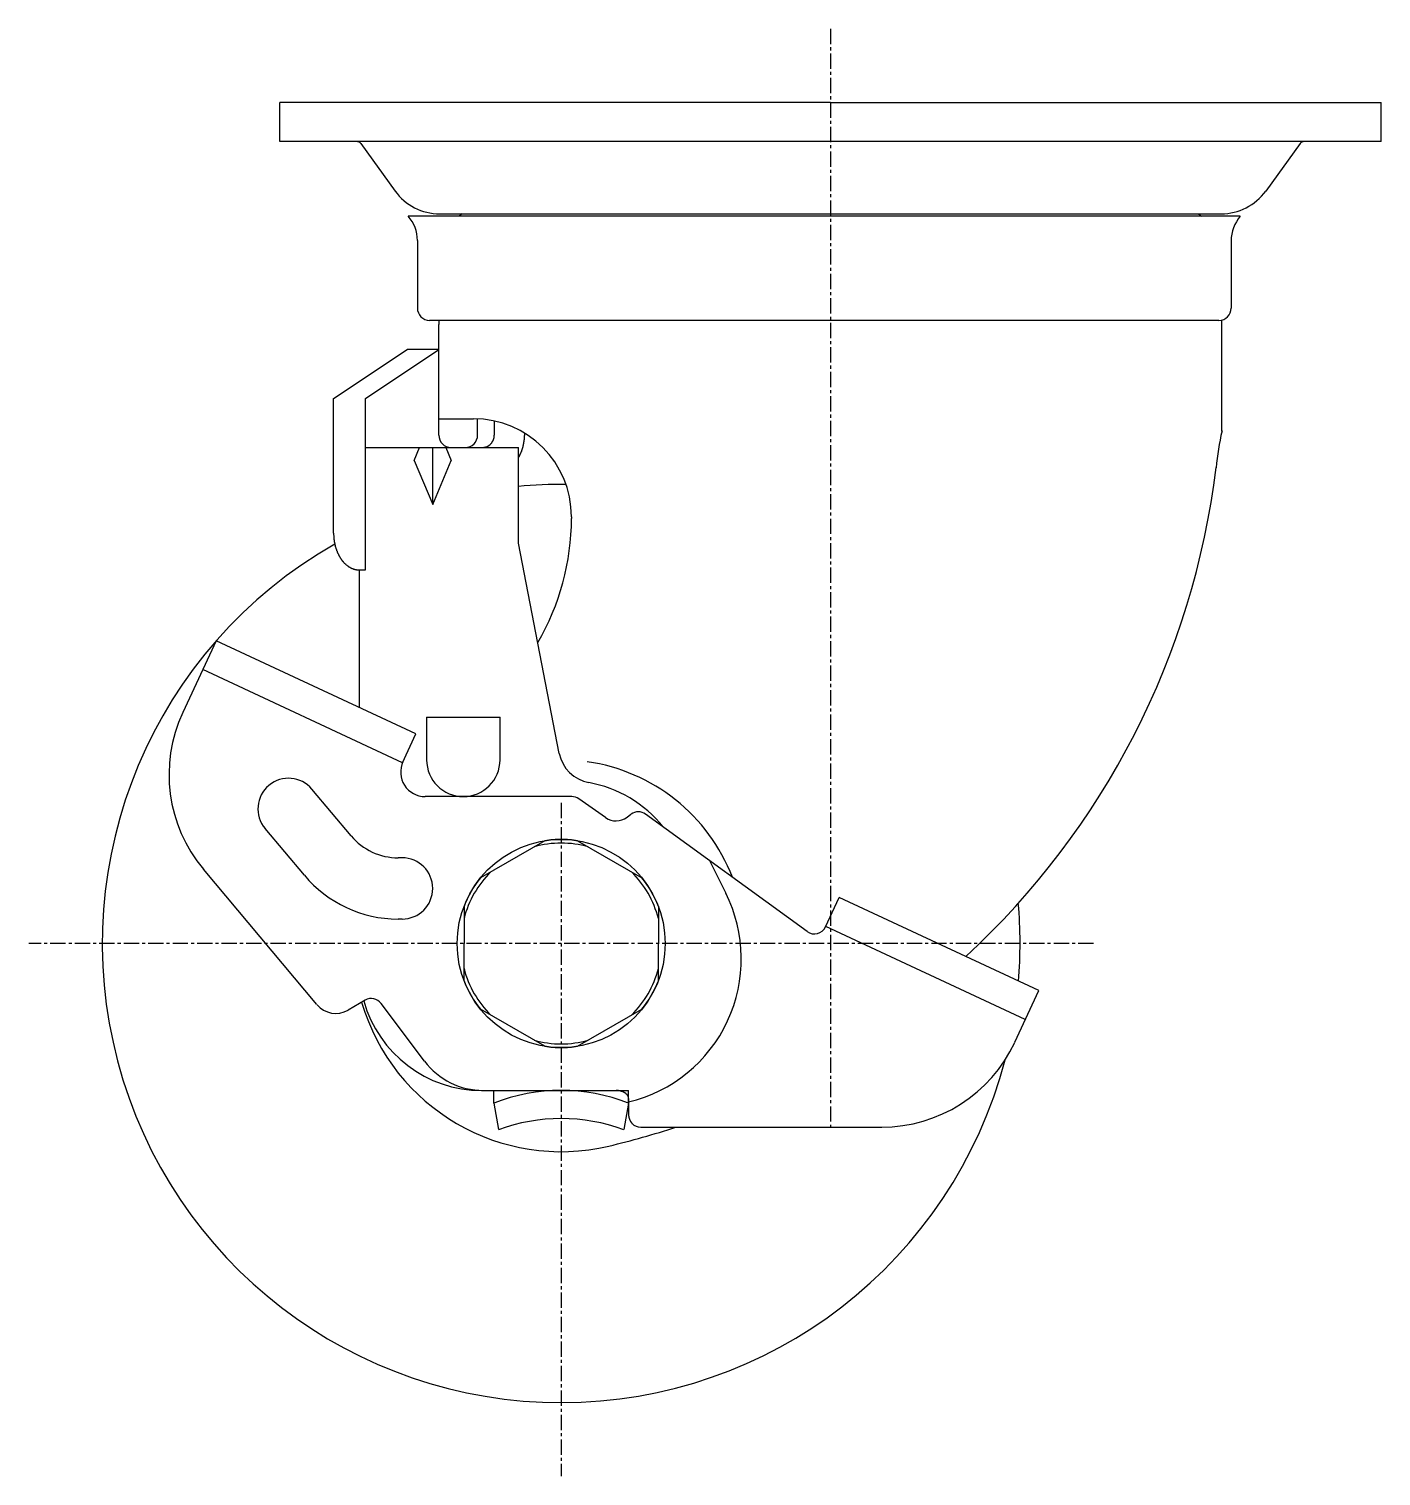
# Model space of a CAD drawing. Extents: x -2982 to -2676, y -545 to -78.
# Drawn here: x -2792.6 to -2682.1, y -370.8 to -252.6 of the extents above; entities that cross this region are included whole.
import ezdxf

# ---------------------------------------------------------------- set-up
doc = ezdxf.new("R2010")
doc.units = 0
doc.linetypes.add('CENTER', pattern=[2, 1.25, -0.25, 0.25, -0.25])
doc.layers.get('0').update_dxf_attribs({"linetype": 'CONTINUOUS'})
doc.layers.add('CENTER', color=1, linetype='CENTER')

msp = doc.modelspace()

# ---------------------------------------------------------------- linework, layer by layer
at = {"color": 7, "linetype": 'CONTINUOUS'}
for p, q in [((-2727.15, -258.56), (-2772.15, -258.56)), ((-2772.15, -261.76), (-2772.15, -258.56)), ((-2727.15, -258.56), (-2682.15, -258.56)), ((-2682.15, -261.76), (-2682.15, -258.56)), ((-2682.15, -261.76), (-2772.15, -261.76)), ((-2765.53, -261.92), (-2762.72, -265.8)), ((-2688.77, -261.92), (-2691.57, -265.8)), ((-2693.65, -267.86), (-2761.65, -267.86)), ((-2759.08, -267.66), (-2695.22, -267.66)), ((-2757.23, -267.66), (-2757.49, -267.86)), ((-2697.06, -267.66), (-2696.81, -267.86)), ((-2760.9, -269.84), (-2760.9, -275.36)), ((-2694.4, -269.86), (-2694.4, -275.36)), ((-2695.4, -276.36), (-2759.9, -276.36)), ((-2695.15, -285.4), (-2695.15, -276.4)), ((-2695.15, -285.4), (-2695.15, -276.4)), ((-2759.15, -285.74), (-2759.15, -276.7)), ((-2767.75, -282.74), (-2761.75, -278.74)), ((-2765.15, -282.74), (-2759.15, -278.74)), ((-2759.15, -278.74), (-2761.75, -278.74)), ((-2767.75, -293.74), (-2767.75, -282.74)), ((-2765.15, -296.74), (-2765.15, -282.74)), ((-2759.15, -284.4), (-2756.31, -284.4)), ((-2755.98, -285.74), (-2755.98, -284.4)), ((-2754.62, -284.58), (-2754.62, -285.74)), ((-2752.15, -285.57), (-2752.15, -285.76)), ((-2765.15, -286.74), (-2752.65, -286.74)), ((-2761.16, -287.8), (-2760.72, -286.74)), ((-2759.65, -291.4), (-2759.65, -286.74)), ((-2758.58, -286.74), (-2758.14, -287.8)), ((-2752.65, -294.56), (-2752.65, -286.74)), ((-2761.16, -287.8), (-2759.65, -291.4)), ((-2759.65, -291.4), (-2758.14, -287.8)), ((-2748.31, -292.4), (-2748.31, -292.54)), ((-2749.31, -311.73), (-2752.65, -294.56)), ((-2765.65, -296.74), (-2765.65, -307.98)), ((-2765.65, -296.74), (-2765.15, -296.74)), ((-2777.34, -302.53), (-2780.08, -308.4)), ((-2761.02, -310.13), (-2777.34, -302.53)), ((-2762.12, -312.49), (-2778.44, -304.88)), ((-2760.15, -308.76), (-2754.15, -308.76)), ((-2760.15, -308.76), (-2760.15, -312.26)), ((-2754.15, -312.26), (-2754.15, -308.76)), ((-2762.12, -312.49), (-2761.02, -310.13)), ((-2766.31, -318.47), (-2769.52, -314.65)), ((-2748.29, -315.26), (-2760.27, -315.26)), ((-2745.53, -316.97), (-2747.72, -315.44)), ((-2743.77, -316.94), (-2743.45, -316.7)), ((-2729.05, -326.29), (-2742.26, -316.69)), ((-2770.14, -321.68), (-2773.35, -317.86)), ((-2750.49, -318.86), (-2755.75, -321.9)), ((-2747.81, -318.86), (-2742.55, -321.9)), ((-2762.15, -320.26), (-2762.48, -320.26)), ((-2769.11, -332.25), (-2778.39, -321.18)), ((-2737.04, -320.48), (-2735.7, -323.14)), ((-2727.55, -325.9), (-2726.43, -323.5)), ((-2710.12, -331.11), (-2726.43, -323.5)), ((-2757.09, -324.22), (-2757.09, -327.26)), ((-2741.21, -324.22), (-2741.21, -327.26)), ((-2762.15, -325.26), (-2762.48, -325.26)), ((-2711.22, -333.47), (-2727.53, -325.86)), ((-2757.09, -330.29), (-2757.09, -327.26)), ((-2741.21, -330.29), (-2741.21, -327.26)), ((-2765.17, -331.89), (-2766.57, -332.7)), ((-2712.09, -335.33), (-2710.12, -331.11)), ((-2760.31, -336.87), (-2763.87, -332.15)), ((-2750.49, -335.65), (-2755.75, -332.62)), ((-2747.81, -335.65), (-2742.55, -332.62)), ((-2755.65, -339.26), (-2743.65, -339.26)), ((-2754.65, -340.3), (-2754.65, -339.26)), ((-2754.65, -340.3), (-2754.28, -342.46)), ((-2743.65, -340.3), (-2744.02, -342.46)), ((-2743.65, -340.3), (-2743.65, -339.26)), ((-2743.65, -339.92), (-2743.65, -341.19)), ((-2742.65, -342.26), (-2722.96, -342.26))]:
    msp.add_line(p, q, dxfattribs=at)
for points in [[(-2755.59, -286.74, 0), (-2755.57, -286.74, 0), (-2755.56, -286.74, 0), (-2755.55, -286.74, 0), (-2755.54, -286.74, 0), (-2755.53, -286.74, 0), (-2755.51, -286.74, 0), (-2755.5, -286.74, 0), (-2755.49, -286.74, 0), (-2755.48, -286.74, 0), (-2755.47, -286.74, 0), (-2755.46, -286.74, 0), (-2755.44, -286.73, 0), (-2755.43, -286.73, 0), (-2755.42, -286.73, 0), (-2755.41, -286.73, 0), (-2755.4, -286.73, 0), (-2755.39, -286.72, 0), (-2755.37, -286.72, 0), (-2755.36, -286.72, 0), (-2755.35, -286.71, 0), (-2755.34, -286.71, 0), (-2755.33, -286.71, 0), (-2755.32, -286.7, 0), (-2755.31, -286.7, 0), (-2755.29, -286.7, 0), (-2755.28, -286.69, 0), (-2755.27, -286.69, 0), (-2755.26, -286.69, 0), (-2755.25, -286.68, 0), (-2755.24, -286.68, 0), (-2755.23, -286.67, 0), (-2755.22, -286.67, 0), (-2755.2, -286.66, 0), (-2755.19, -286.66, 0), (-2755.18, -286.65, 0), (-2755.17, -286.65, 0), (-2755.16, -286.64, 0), (-2755.15, -286.64, 0), (-2755.14, -286.63, 0), (-2755.13, -286.63, 0), (-2755.12, -286.62, 0), (-2755.11, -286.61, 0), (-2755.1, -286.61, 0), (-2755.09, -286.6, 0), (-2755.08, -286.6, 0), (-2755.07, -286.59, 0), (-2755.06, -286.58, 0), (-2755.05, -286.58, 0), (-2755.04, -286.57, 0), (-2755.03, -286.56, 0), (-2755.02, -286.56, 0), (-2755.01, -286.55, 0), (-2755, -286.54, 0), (-2754.99, -286.53, 0), (-2754.98, -286.52, 0), (-2754.97, -286.52, 0), (-2754.96, -286.51, 0), (-2754.95, -286.5, 0), (-2754.95, -286.49, 0), (-2754.94, -286.49, 0), (-2754.93, -286.48, 0), (-2754.92, -286.47, 0), (-2754.91, -286.46, 0), (-2754.9, -286.45, 0), (-2754.89, -286.44, 0), (-2754.89, -286.43, 0), (-2754.88, -286.43, 0), (-2754.87, -286.42, 0), (-2754.86, -286.41, 0), (-2754.85, -286.4, 0), (-2754.85, -286.39, 0), (-2754.84, -286.38, 0), (-2754.83, -286.37, 0), (-2754.82, -286.36, 0), (-2754.82, -286.35, 0), (-2754.81, -286.34, 0), (-2754.8, -286.33, 0), (-2754.8, -286.32, 0), (-2754.79, -286.31, 0), (-2754.78, -286.3, 0), (-2754.78, -286.29, 0), (-2754.77, -286.28, 0), (-2754.76, -286.27, 0), (-2754.76, -286.26, 0), (-2754.75, -286.25, 0), (-2754.75, -286.24, 0), (-2754.74, -286.23, 0), (-2754.73, -286.22, 0), (-2754.73, -286.2, 0), (-2754.72, -286.19, 0), (-2754.72, -286.18, 0), (-2754.71, -286.17, 0), (-2754.71, -286.16, 0), (-2754.7, -286.15, 0), (-2754.7, -286.14, 0), (-2754.69, -286.13, 0), (-2754.69, -286.12, 0), (-2754.68, -286.1, 0), (-2754.68, -286.09, 0), (-2754.68, -286.08, 0), (-2754.67, -286.07, 0), (-2754.67, -286.06, 0), (-2754.66, -286.05, 0), (-2754.66, -286.03, 0), (-2754.66, -286.02, 0), (-2754.65, -286.01, 0), (-2754.65, -286, 0), (-2754.65, -285.99, 0), (-2754.65, -285.98, 0), (-2754.64, -285.96, 0), (-2754.64, -285.95, 0), (-2754.64, -285.94, 0), (-2754.64, -285.93, 0), (-2754.63, -285.92, 0), (-2754.63, -285.9, 0), (-2754.63, -285.89, 0), (-2754.63, -285.88, 0), (-2754.63, -285.87, 0), (-2754.63, -285.85, 0), (-2754.62, -285.84, 0), (-2754.62, -285.83, 0), (-2754.62, -285.82, 0), (-2754.62, -285.81, 0), (-2754.62, -285.79, 0), (-2754.62, -285.78, 0), (-2754.62, -285.77, 0), (-2754.62, -285.76, 0), (-2754.62, -285.74, 0)], [(-2767.75, -293.74, 0), (-2767.75, -293.78, 0), (-2767.75, -293.82, 0), (-2767.75, -293.86, 0), (-2767.75, -293.89, 0), (-2767.74, -293.93, 0), (-2767.74, -293.96, 0), (-2767.74, -294, 0), (-2767.74, -294.04, 0), (-2767.73, -294.07, 0), (-2767.73, -294.11, 0), (-2767.73, -294.15, 0), (-2767.72, -294.18, 0), (-2767.72, -294.22, 0), (-2767.72, -294.26, 0), (-2767.71, -294.29, 0), (-2767.71, -294.33, 0), (-2767.7, -294.37, 0), (-2767.7, -294.4, 0), (-2767.69, -294.44, 0), (-2767.68, -294.47, 0), (-2767.68, -294.51, 0), (-2767.67, -294.54, 0), (-2767.66, -294.58, 0), (-2767.66, -294.62, 0), (-2767.65, -294.65, 0), (-2767.64, -294.69, 0), (-2767.63, -294.72, 0), (-2767.62, -294.75, 0), (-2767.62, -294.79, 0), (-2767.61, -294.82, 0), (-2767.6, -294.86, 0), (-2767.59, -294.89, 0), (-2767.58, -294.93, 0), (-2767.57, -294.96, 0), (-2767.56, -294.99, 0), (-2767.55, -295.03, 0), (-2767.53, -295.06, 0), (-2767.52, -295.09, 0), (-2767.51, -295.13, 0), (-2767.5, -295.16, 0), (-2767.49, -295.19, 0), (-2767.47, -295.22, 0), (-2767.46, -295.25, 0), (-2767.45, -295.29, 0), (-2767.44, -295.32, 0), (-2767.42, -295.35, 0), (-2767.41, -295.38, 0), (-2767.39, -295.41, 0), (-2767.38, -295.44, 0), (-2767.36, -295.47, 0), (-2767.35, -295.5, 0), (-2767.33, -295.53, 0), (-2767.32, -295.56, 0), (-2767.3, -295.59, 0), (-2767.29, -295.62, 0), (-2767.27, -295.65, 0), (-2767.25, -295.68, 0), (-2767.24, -295.7, 0), (-2767.22, -295.73, 0), (-2767.2, -295.76, 0), (-2767.19, -295.79, 0), (-2767.17, -295.81, 0), (-2767.15, -295.84, 0), (-2767.13, -295.87, 0), (-2767.11, -295.89, 0), (-2767.1, -295.92, 0), (-2767.08, -295.94, 0), (-2767.06, -295.97, 0), (-2767.04, -295.99, 0), (-2767.02, -296.02, 0), (-2767, -296.04, 0), (-2766.98, -296.06, 0), (-2766.96, -296.09, 0), (-2766.94, -296.11, 0), (-2766.92, -296.13, 0), (-2766.9, -296.15, 0), (-2766.88, -296.18, 0), (-2766.86, -296.2, 0), (-2766.84, -296.22, 0), (-2766.81, -296.24, 0), (-2766.79, -296.26, 0), (-2766.77, -296.28, 0), (-2766.75, -296.3, 0), (-2766.73, -296.32, 0), (-2766.71, -296.34, 0), (-2766.68, -296.35, 0), (-2766.66, -296.37, 0), (-2766.64, -296.39, 0), (-2766.61, -296.41, 0), (-2766.59, -296.42, 0), (-2766.57, -296.44, 0), (-2766.55, -296.46, 0), (-2766.52, -296.47, 0), (-2766.5, -296.49, 0), (-2766.48, -296.5, 0), (-2766.45, -296.52, 0), (-2766.43, -296.53, 0), (-2766.4, -296.54, 0), (-2766.38, -296.56, 0), (-2766.36, -296.57, 0), (-2766.33, -296.58, 0), (-2766.31, -296.59, 0), (-2766.28, -296.6, 0), (-2766.26, -296.62, 0), (-2766.23, -296.62, 0), (-2766.21, -296.63, 0), (-2766.18, -296.64, 0), (-2766.16, -296.65, 0), (-2766.13, -296.66, 0), (-2766.11, -296.67, 0), (-2766.08, -296.68, 0), (-2766.06, -296.69, 0), (-2766.03, -296.69, 0), (-2766.01, -296.7, 0), (-2765.98, -296.71, 0), (-2765.96, -296.71, 0), (-2765.93, -296.72, 0), (-2765.9, -296.72, 0), (-2765.88, -296.73, 0), (-2765.85, -296.73, 0), (-2765.83, -296.73, 0), (-2765.8, -296.74, 0), (-2765.78, -296.74, 0), (-2765.75, -296.74, 0), (-2765.72, -296.74, 0), (-2765.7, -296.74, 0), (-2765.67, -296.74, 0), (-2765.65, -296.74, 0)], [(-2743.65, -339.92, 0), (-2743.65, -339.92, 0), (-2743.65, -339.91, 0), (-2743.65, -339.9, 0), (-2743.65, -339.9, 0), (-2743.65, -339.89, 0), (-2743.65, -339.88, 0), (-2743.65, -339.88, 0), (-2743.65, -339.87, 0), (-2743.65, -339.87, 0), (-2743.65, -339.86, 0), (-2743.65, -339.85, 0), (-2743.65, -339.85, 0), (-2743.65, -339.84, 0), (-2743.66, -339.83, 0), (-2743.66, -339.83, 0), (-2743.66, -339.82, 0), (-2743.66, -339.82, 0), (-2743.66, -339.81, 0), (-2743.66, -339.81, 0), (-2743.66, -339.8, 0), (-2743.67, -339.79, 0), (-2743.67, -339.79, 0), (-2743.67, -339.78, 0), (-2743.67, -339.77, 0), (-2743.67, -339.77, 0), (-2743.68, -339.76, 0), (-2743.68, -339.76, 0), (-2743.68, -339.75, 0), (-2743.68, -339.75, 0), (-2743.69, -339.74, 0), (-2743.69, -339.73, 0), (-2743.69, -339.73, 0), (-2743.69, -339.72, 0), (-2743.7, -339.71, 0), (-2743.7, -339.71, 0), (-2743.7, -339.7, 0), (-2743.71, -339.7, 0), (-2743.71, -339.69, 0), (-2743.71, -339.69, 0), (-2743.72, -339.68, 0), (-2743.72, -339.67, 0), (-2743.72, -339.67, 0), (-2743.73, -339.66, 0), (-2743.73, -339.66, 0), (-2743.74, -339.65, 0), (-2743.74, -339.65, 0), (-2743.74, -339.64, 0), (-2743.75, -339.63, 0), (-2743.75, -339.63, 0), (-2743.76, -339.62, 0), (-2743.76, -339.62, 0), (-2743.77, -339.61, 0), (-2743.77, -339.61, 0), (-2743.77, -339.6, 0), (-2743.78, -339.6, 0), (-2743.78, -339.59, 0), (-2743.79, -339.59, 0), (-2743.79, -339.58, 0), (-2743.8, -339.58, 0), (-2743.8, -339.57, 0), (-2743.81, -339.56, 0), (-2743.81, -339.56, 0), (-2743.82, -339.56, 0), (-2743.83, -339.55, 0), (-2743.83, -339.55, 0), (-2743.84, -339.54, 0), (-2743.84, -339.54, 0), (-2743.85, -339.53, 0), (-2743.85, -339.52, 0), (-2743.86, -339.52, 0), (-2743.87, -339.52, 0), (-2743.87, -339.51, 0), (-2743.88, -339.51, 0), (-2743.88, -339.5, 0), (-2743.89, -339.5, 0), (-2743.9, -339.49, 0), (-2743.9, -339.49, 0), (-2743.91, -339.48, 0), (-2743.92, -339.48, 0), (-2743.92, -339.47, 0), (-2743.93, -339.47, 0), (-2743.93, -339.46, 0), (-2743.94, -339.46, 0), (-2743.95, -339.46, 0), (-2743.96, -339.45, 0), (-2743.96, -339.45, 0), (-2743.97, -339.44, 0), (-2743.98, -339.44, 0), (-2743.98, -339.44, 0), (-2743.99, -339.43, 0), (-2744, -339.43, 0), (-2744.01, -339.42, 0), (-2744.01, -339.42, 0), (-2744.02, -339.42, 0), (-2744.03, -339.41, 0), (-2744.04, -339.41, 0), (-2744.04, -339.41, 0), (-2744.05, -339.4, 0), (-2744.06, -339.4, 0), (-2744.07, -339.39, 0), (-2744.07, -339.39, 0), (-2744.08, -339.39, 0), (-2744.09, -339.38, 0), (-2744.1, -339.38, 0), (-2744.11, -339.38, 0), (-2744.11, -339.38, 0), (-2744.12, -339.37, 0), (-2744.13, -339.37, 0), (-2744.14, -339.37, 0), (-2744.15, -339.36, 0), (-2744.15, -339.36, 0), (-2744.16, -339.36, 0), (-2744.17, -339.35, 0), (-2744.18, -339.35, 0), (-2744.19, -339.35, 0), (-2744.2, -339.35, 0), (-2744.2, -339.34, 0), (-2744.21, -339.34, 0), (-2744.22, -339.34, 0), (-2744.23, -339.34, 0), (-2744.24, -339.33, 0), (-2744.25, -339.33, 0), (-2744.26, -339.33, 0), (-2744.26, -339.33, 0), (-2744.27, -339.32, 0), (-2744.28, -339.32, 0), (-2744.29, -339.32, 0), (-2744.3, -339.32, 0)], [(-2743.65, -341.18, 0), (-2743.65, -341.19, 0), (-2743.65, -341.2, 0), (-2743.65, -341.2, 0), (-2743.65, -341.21, 0), (-2743.65, -341.22, 0), (-2743.65, -341.22, 0), (-2743.65, -341.23, 0), (-2743.65, -341.24, 0), (-2743.65, -341.24, 0), (-2743.65, -341.25, 0), (-2743.65, -341.26, 0), (-2743.65, -341.26, 0), (-2743.64, -341.27, 0), (-2743.64, -341.28, 0), (-2743.64, -341.28, 0), (-2743.64, -341.29, 0), (-2743.64, -341.3, 0), (-2743.64, -341.3, 0), (-2743.64, -341.31, 0), (-2743.64, -341.32, 0), (-2743.64, -341.32, 0), (-2743.64, -341.33, 0), (-2743.64, -341.34, 0), (-2743.64, -341.35, 0), (-2743.64, -341.35, 0), (-2743.64, -341.36, 0), (-2743.63, -341.37, 0), (-2743.63, -341.37, 0), (-2743.63, -341.38, 0), (-2743.63, -341.38, 0), (-2743.63, -341.39, 0), (-2743.63, -341.4, 0), (-2743.63, -341.4, 0), (-2743.63, -341.41, 0), (-2743.62, -341.42, 0), (-2743.62, -341.43, 0), (-2743.62, -341.43, 0), (-2743.62, -341.44, 0), (-2743.62, -341.44, 0), (-2743.62, -341.45, 0), (-2743.62, -341.46, 0), (-2743.61, -341.46, 0), (-2743.61, -341.47, 0), (-2743.61, -341.48, 0), (-2743.61, -341.48, 0), (-2743.61, -341.49, 0), (-2743.61, -341.5, 0), (-2743.6, -341.5, 0), (-2743.6, -341.51, 0), (-2743.6, -341.52, 0), (-2743.6, -341.52, 0), (-2743.6, -341.53, 0), (-2743.6, -341.54, 0), (-2743.59, -341.54, 0), (-2743.59, -341.55, 0), (-2743.59, -341.56, 0), (-2743.59, -341.56, 0), (-2743.59, -341.57, 0), (-2743.58, -341.57, 0), (-2743.58, -341.58, 0), (-2743.58, -341.59, 0), (-2743.58, -341.59, 0), (-2743.57, -341.6, 0), (-2743.57, -341.61, 0), (-2743.57, -341.61, 0), (-2743.57, -341.62, 0), (-2743.56, -341.62, 0), (-2743.56, -341.63, 0), (-2743.56, -341.64, 0), (-2743.56, -341.64, 0), (-2743.55, -341.65, 0), (-2743.55, -341.65, 0), (-2743.55, -341.66, 0), (-2743.55, -341.67, 0), (-2743.54, -341.67, 0), (-2743.54, -341.68, 0), (-2743.54, -341.69, 0), (-2743.54, -341.69, 0), (-2743.53, -341.7, 0), (-2743.53, -341.7, 0), (-2743.53, -341.71, 0), (-2743.52, -341.71, 0), (-2743.52, -341.72, 0), (-2743.52, -341.73, 0), (-2743.52, -341.73, 0), (-2743.51, -341.74, 0), (-2743.51, -341.75, 0), (-2743.51, -341.75, 0), (-2743.5, -341.76, 0), (-2743.5, -341.76, 0), (-2743.5, -341.77, 0), (-2743.49, -341.77, 0), (-2743.49, -341.78, 0), (-2743.49, -341.79, 0), (-2743.48, -341.79, 0), (-2743.48, -341.8, 0), (-2743.48, -341.8, 0), (-2743.47, -341.81, 0), (-2743.47, -341.81, 0), (-2743.47, -341.82, 0), (-2743.46, -341.82, 0), (-2743.46, -341.83, 0), (-2743.45, -341.83, 0), (-2743.45, -341.84, 0), (-2743.45, -341.85, 0), (-2743.44, -341.85, 0), (-2743.44, -341.86, 0), (-2743.44, -341.86, 0), (-2743.43, -341.87, 0), (-2743.43, -341.87, 0), (-2743.42, -341.88, 0), (-2743.42, -341.88, 0), (-2743.42, -341.89, 0), (-2743.41, -341.89, 0), (-2743.41, -341.9, 0), (-2743.41, -341.9, 0), (-2743.4, -341.91, 0), (-2743.4, -341.91, 0), (-2743.39, -341.92, 0), (-2743.39, -341.92, 0), (-2743.38, -341.93, 0), (-2743.38, -341.93, 0), (-2743.38, -341.94, 0), (-2743.37, -341.94, 0), (-2743.37, -341.95, 0), (-2743.36, -341.95, 0), (-2743.36, -341.96, 0), (-2743.35, -341.96, 0)]]:
    msp.add_polyline3d(points, dxfattribs=at)
at = {"color": 7}
msp.add_polyline3d([(-2752.65, -287.6, 0), (-2752.64, -287.59, 0), (-2752.64, -287.58, 0), (-2752.63, -287.57, 0), (-2752.63, -287.56, 0), (-2752.62, -287.55, 0), (-2752.62, -287.54, 0), (-2752.61, -287.53, 0), (-2752.61, -287.52, 0), (-2752.6, -287.51, 0), (-2752.6, -287.51, 0), (-2752.59, -287.5, 0), (-2752.59, -287.49, 0), (-2752.58, -287.48, 0), (-2752.58, -287.47, 0), (-2752.57, -287.46, 0), (-2752.57, -287.45, 0), (-2752.56, -287.44, 0), (-2752.56, -287.44, 0), (-2752.55, -287.43, 0), (-2752.55, -287.42, 0), (-2752.54, -287.41, 0), (-2752.54, -287.4, 0), (-2752.54, -287.39, 0), (-2752.53, -287.38, 0), (-2752.53, -287.37, 0), (-2752.52, -287.36, 0), (-2752.52, -287.35, 0), (-2752.51, -287.34, 0), (-2752.51, -287.33, 0), (-2752.5, -287.33, 0), (-2752.5, -287.32, 0), (-2752.5, -287.31, 0), (-2752.49, -287.3, 0), (-2752.49, -287.29, 0), (-2752.48, -287.28, 0), (-2752.48, -287.27, 0), (-2752.47, -287.26, 0), (-2752.47, -287.25, 0), (-2752.47, -287.24, 0), (-2752.46, -287.23, 0), (-2752.46, -287.23, 0), (-2752.45, -287.22, 0), (-2752.45, -287.21, 0), (-2752.45, -287.2, 0), (-2752.44, -287.19, 0), (-2752.44, -287.18, 0), (-2752.43, -287.17, 0), (-2752.43, -287.16, 0), (-2752.43, -287.15, 0), (-2752.42, -287.14, 0), (-2752.42, -287.13, 0), (-2752.41, -287.12, 0), (-2752.41, -287.11, 0), (-2752.41, -287.1, 0), (-2752.4, -287.09, 0), (-2752.4, -287.08, 0), (-2752.4, -287.08, 0), (-2752.39, -287.07, 0), (-2752.39, -287.06, 0), (-2752.38, -287.05, 0), (-2752.38, -287.04, 0), (-2752.38, -287.03, 0), (-2752.37, -287.02, 0), (-2752.37, -287.01, 0), (-2752.37, -287, 0), (-2752.36, -286.99, 0), (-2752.36, -286.98, 0), (-2752.36, -286.97, 0), (-2752.35, -286.96, 0), (-2752.35, -286.95, 0), (-2752.35, -286.94, 0), (-2752.34, -286.93, 0), (-2752.34, -286.92, 0), (-2752.34, -286.91, 0), (-2752.33, -286.9, 0), (-2752.33, -286.89, 0), (-2752.33, -286.88, 0), (-2752.32, -286.88, 0), (-2752.32, -286.87, 0), (-2752.32, -286.86, 0), (-2752.32, -286.85, 0), (-2752.31, -286.84, 0), (-2752.31, -286.83, 0), (-2752.31, -286.82, 0), (-2752.3, -286.81, 0), (-2752.3, -286.8, 0), (-2752.3, -286.79, 0), (-2752.29, -286.78, 0), (-2752.29, -286.77, 0), (-2752.29, -286.76, 0), (-2752.29, -286.75, 0), (-2752.28, -286.74, 0), (-2752.28, -286.73, 0), (-2752.28, -286.72, 0), (-2752.28, -286.71, 0), (-2752.27, -286.7, 0), (-2752.27, -286.69, 0), (-2752.27, -286.68, 0), (-2752.27, -286.67, 0), (-2752.26, -286.66, 0), (-2752.26, -286.65, 0), (-2752.26, -286.64, 0), (-2752.26, -286.63, 0), (-2752.25, -286.62, 0), (-2752.25, -286.61, 0), (-2752.25, -286.6, 0), (-2752.25, -286.59, 0), (-2752.24, -286.58, 0), (-2752.24, -286.57, 0), (-2752.24, -286.56, 0), (-2752.24, -286.56, 0), (-2752.23, -286.55, 0), (-2752.23, -286.54, 0), (-2752.23, -286.52, 0), (-2752.23, -286.52, 0), (-2752.23, -286.51, 0), (-2752.22, -286.5, 0), (-2752.22, -286.49, 0), (-2752.22, -286.48, 0), (-2752.22, -286.47, 0), (-2752.22, -286.46, 0), (-2752.21, -286.45, 0), (-2752.21, -286.44, 0), (-2752.21, -286.43, 0), (-2752.21, -286.42, 0), (-2752.21, -286.41, 0), (-2752.2, -286.4, 0), (-2752.2, -286.39, 0), (-2752.2, -286.38, 0), (-2752.2, -286.37, 0), (-2752.2, -286.36, 0), (-2752.2, -286.35, 0), (-2752.19, -286.34, 0), (-2752.19, -286.33, 0), (-2752.19, -286.32, 0), (-2752.19, -286.31, 0), (-2752.19, -286.3, 0), (-2752.19, -286.29, 0), (-2752.19, -286.28, 0), (-2752.18, -286.27, 0), (-2752.18, -286.26, 0), (-2752.18, -286.25, 0), (-2752.18, -286.24, 0), (-2752.18, -286.23, 0), (-2752.18, -286.22, 0), (-2752.18, -286.21, 0), (-2752.17, -286.2, 0), (-2752.17, -286.19, 0), (-2752.17, -286.18, 0), (-2752.17, -286.17, 0), (-2752.17, -286.16, 0), (-2752.17, -286.15, 0), (-2752.17, -286.14, 0), (-2752.17, -286.13, 0), (-2752.17, -286.12, 0), (-2752.16, -286.11, 0), (-2752.16, -286.1, 0), (-2752.16, -286.09, 0), (-2752.16, -286.08, 0), (-2752.16, -286.07, 0), (-2752.16, -286.06, 0), (-2752.16, -286.05, 0), (-2752.16, -286.04, 0), (-2752.16, -286.03, 0), (-2752.16, -286.02, 0), (-2752.16, -286.01, 0), (-2752.16, -286, 0), (-2752.16, -285.99, 0), (-2752.15, -285.98, 0), (-2752.15, -285.97, 0), (-2752.15, -285.96, 0), (-2752.15, -285.95, 0), (-2752.15, -285.94, 0), (-2752.15, -285.93, 0), (-2752.15, -285.92, 0), (-2752.15, -285.91, 0), (-2752.15, -285.9, 0), (-2752.15, -285.89, 0), (-2752.15, -285.88, 0), (-2752.15, -285.87, 0), (-2752.15, -285.86, 0), (-2752.15, -285.85, 0), (-2752.15, -285.84, 0), (-2752.15, -285.83, 0), (-2752.15, -285.82, 0), (-2752.15, -285.81, 0), (-2752.15, -285.8, 0), (-2752.15, -285.79, 0), (-2752.15, -285.78, 0), (-2752.15, -285.77, 0), (-2752.15, -285.76, 0)], dxfattribs=at)
at = {"color": 7, "linetype": 'CONTINUOUS'}
msp.add_circle((-2749.15, -327.26), 8.5, dxfattribs=at)
for centre, radius, start, end in [((-2765.85, -262.16), 0.4, 35.9142, 90), ((-2688.44, -262.16), 0.4, 90, 144.0858), ((-2759.08, -263.16), 4.5, 215.9142, 270), ((-2695.22, -263.16), 4.5, 270, 324.0858), ((-2763.9, -269.84), 3, 0, 41.4096), ((-2691.36, -269.86), 3.04, 138.8879, 180), ((-2759.9, -275.36), 1, 180, 270), ((-2695.4, -275.36), 1, 270, 0), ((-2755.15, -276.7), 4, 175.1599, 180), ((-2699.15, -276.4), 4, 0, 0.9898), ((-2699.15, -276.4), 4, 0, 0.5372), ((-2756.31, -292.4), 8, 0, 90), ((-2758.15, -285.74), 1, 180, 270), ((-2756.98, -285.74), 1, 270, 0), ((-2675.69, -290.03), 20, 166.6047, 175.3156), ((-2675.69, -290.03), 20, 166.6047, 175.3156), ((-2760.15, -280.53), 65, 312.6699, 353.0523), ((-2749.15, -327.26), 37.5, 89.4094, 95.3554), ((-2768.31, -292.54), 20, 329.5585, 0), ((-2749.15, -327.26), 37.5, 119.5673, 345.342), ((-2769.2, -313.47), 12, 155, 220), ((-2746.36, -311.16), 3, 191, 259.8843), ((-2760.27, -313.26), 2, 155, 270), ((-2757.15, -312.26), 3, 180, 0), ((-2749.15, -327.26), 15, 21.1283, 81.8483), ((-2771.43, -316.26), 2.5, 40, 220), ((-2748.65, -323.96), 10, 38.496, 79.8843), ((-2748.29, -316.26), 1, 55, 90), ((-2742.84, -317.5), 1, 53.9882, 127), ((-2744.67, -315.74), 1.5, 235, 307), ((-2762.48, -315.26), 5, 220, 270), ((-2749.15, -327.26), 8.2, 90, 105.5332), ((-2749.15, -327.26), 8.5, 90, 99.0861), ((-2749.15, -327.26), 8.5, 80.9139, 90), ((-2749.15, -327.26), 8.2, 74.4668, 90), ((-2762.15, -322.76), 2.5, 270, 90), ((-2749.15, -327.26), 8.2, 134.4668, 165.5332), ((-2749.15, -327.26), 8.2, 14.4668, 45.5332), ((-2762.48, -315.26), 10, 220, 270), ((-2749.15, -327.26), 8.5, 140.9139, 159.0861), ((-2749.15, -327.26), 8.5, 20.9139, 39.0861), ((-2746.43, -328.52), 12, 283.4005, 26.6423), ((-2749.15, -327.26), 37.5, 355.2836, 5.0273), ((-2728.46, -325.48), 1, 233.9882, 335), ((-2749.15, -327.26), 8.2, 194.4668, 225.5332), ((-2749.15, -327.26), 8.2, 314.4668, 345.5332), ((-2749.15, -327.26), 8.5, 200.9139, 219.0861), ((-2749.15, -327.26), 8.5, 320.9139, 339.0861), ((-2749.15, -327.26), 17, 196.391, 283.248), ((-2755.65, -329.26), 10, 195.6287, 270), ((-2764.67, -332.75), 1, 37, 120), ((-2767.57, -330.97), 2, 220, 300), ((-2749.15, -327.26), 8.2, 254.4668, 270), ((-2749.15, -327.26), 8.5, 260.9139, 270), ((-2749.15, -327.26), 8.2, 270, 285.5332), ((-2749.15, -327.26), 8.5, 270, 279.0861), ((-2722.96, -330.26), 12, 270, 335), ((-2755.52, -333.26), 6, 217, 270), ((-2749.15, -354.26), 15, 68.4898, 111.5102), ((-2744.65, -340.26), 1, 69.6584, 90), ((-2749.15, -356.56), 15, 69.9988, 110.0012), ((-2760.15, -280.53), 65, 283.248, 288.2721), ((-2742.65, -341.26), 1, 224.9834, 270)]:
    msp.add_arc(centre, radius, start, end, dxfattribs=at)
at = {"layer": 'CENTER', "color": 1, "linetype": 'CENTER'}
for p, q in [((-2727.15, -252.56), (-2727.15, -342.53)), ((-2749.15, -315.76), (-2749.15, -370.76)), ((-2705.65, -327.26), (-2792.65, -327.26))]:
    msp.add_line(p, q, dxfattribs=at)

doc.saveas('drawing.dxf')
